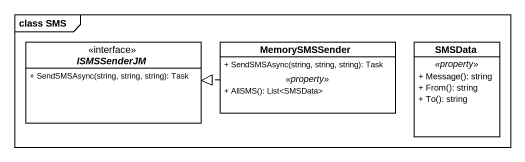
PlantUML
@startuml
mainframe class SMS
hide circle
hide empty members
skinparam classAttributeIconSize 0
interface ISMSSenderJM {
  + SendSMSAsync(string, string, string): Task
}
class MemorySMSSender {
  + SendSMSAsync(string, string, string): Task
  .. <<property>> ..
  + AllSMS(): List<SMSData>
}
class SMSData {
  .. <<property>> ..
  + Message(): string
  + From(): string
  + To(): string
}
MemorySMSSender .left.|> ISMSSenderJM
@enduml
